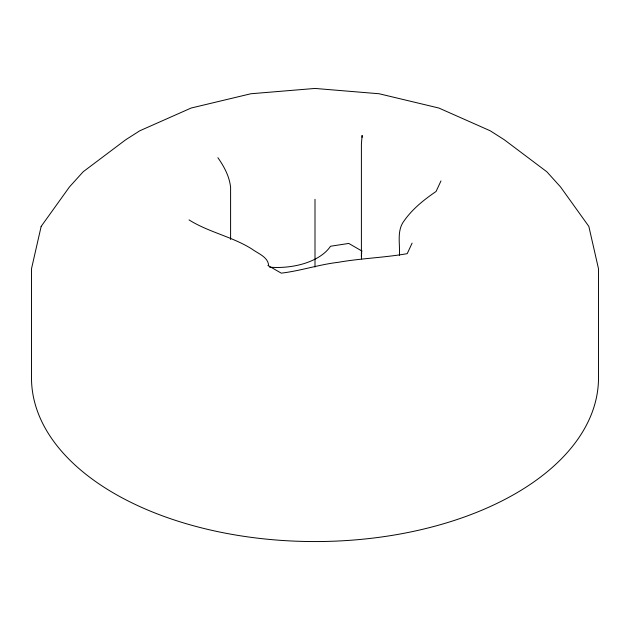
<?xml version="1.0" encoding="UTF-8"?>
<svg xmlns="http://www.w3.org/2000/svg" width="630" height="630" viewBox="0 0 630 630"><rect width="100%" height="100%" fill="white"/><g stroke="black" fill="none" stroke-linecap="round" stroke-linejoin="round"><path stroke-width="0.94" d="M412.107 243.117L407.216 253.654C384.332 257.67 361.014 258.308 338.113 262.332C318.875 264.584 300.455 270.892 281.248 273.144L267.884 265.427M440.969 180.928L436.078 191.465C424.187 199.6 412.642 208.75 404.271 220.618C396.451 230.588 400.215 243.771 399.404 255.339M362.116 251.142L348.752 243.432L330.498 246.251A57.188 33.02 0 0 1 269.593 267.191M189.031 219.901C208.648 232.25 232.131 236.581 251.843 248.984C257.772 253.496 268.388 256.977 268.6 265.71M217.893 157.713C224.146 166.572 229.501 176.494 230.596 187.449L230.596 239.494M362.116 137.364L362.116 135.403L361.399 144.081L361.399 256.315M315 199.308L315 267.01M361.573 258.906A57.188 33.02 0 0 1 361.722 252.858M41.163 226.391L31.5 268.75L31.5 377.882A283.5 163.674 0 0 0 315 541.556A283.5 163.674 0 0 0 598.5 377.882L598.5 268.75L588.837 226.391L560.519 186.913L546.801 171.746L504.268 139.742L490.187 130.772L438.874 108.037L379.118 93.752L315 88.444L250.882 93.752L191.126 108.037L139.813 130.772L125.732 139.742L83.199 171.746L69.481 186.913L41.163 226.391"/></g></svg>
